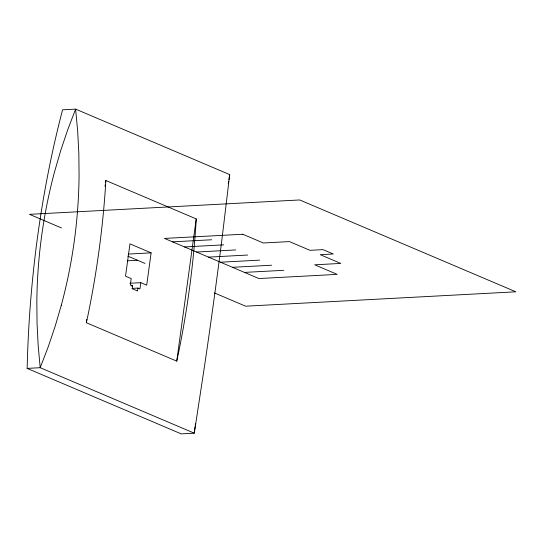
<?xml version="1.0" encoding="UTF-8"?>
<svg xmlns="http://www.w3.org/2000/svg" width="543" height="543" viewBox="0 0 543 543"><rect width="100%" height="100%" fill="white"/><g stroke="black" fill="none" stroke-linecap="round" stroke-linejoin="round"><path stroke-width="0.81" d="M105.831 180.5L105.491 186.69A771.786 575.6 -67 0 1 87.715 316.474L86.344 322.718L176.74 361.129L178.104 354.884A771.786 575.6 -67 0 0 195.887 225.107L196.227 218.917L105.831 180.5L105.6 182.17M195.039 426.683L194.285 433.178L181.233 433.877L27.15 368.398A771.786 482.985 87 0 1 62.567 109.822L75.62 109.123L229.703 174.602L222.297 236.327A545.192 44.275 -81.1 0 1 204.521 366.111L194.285 433.178L40.202 367.699L27.15 368.398M195.229 425.06L195.412 423.438M86.344 322.718L86.805 319.372M105.023 186.358L105.254 184.681M129.852 283.249L140.793 282.665L146.698 285.177L151.124 252.855L129.96 243.861L125.535 276.183L131.216 278.6L130.361 284.858L132.621 285.822L132.22 288.74L137.535 290.994L137.936 288.075L132.037 288.394M140.793 282.665L139.938 288.93L137.936 288.075M176.74 361.129L196.227 218.917M228.277 183.758L228.664 181.26M228.929 179.597L229.703 174.602M61.298 305.247L55.162 326.289L48.123 347.113L40.202 367.699L38.173 345.538L37.046 323.418L36.836 301.372A549.272 532.54 29.6 0 1 54.612 171.595L60.728 150.547L67.732 129.723L75.62 109.123L77.69 131.297L78.837 153.418L79.074 175.464A545.192 528.59 29.6 0 1 61.305 305.247M172.538 241.845L211.689 239.762M184.525 246.936L223.675 244.852M128.392 254.063L151.124 252.855M196.505 252.027L235.655 249.943M127.177 260.816L137.549 260.267M208.492 257.124L247.642 255.04M220.478 262.215L259.629 260.131M232.458 267.305L271.609 265.222M244.445 272.403L283.595 270.319M130.938 285.91L132.621 285.822M61.468 227.938L29.478 214.342L299.709 199.953L515.85 291.808L245.619 306.191L214.41 292.928M127.795 256.12L144.961 263.416M242.782 234.25L164.481 238.418L258.909 278.545L337.21 274.378L314.689 264.808L340.787 263.423L320.241 254.687L333.293 253.995L323.017 249.631L309.972 250.323L289.426 241.594L263.328 242.986L242.782 234.25"/></g></svg>
